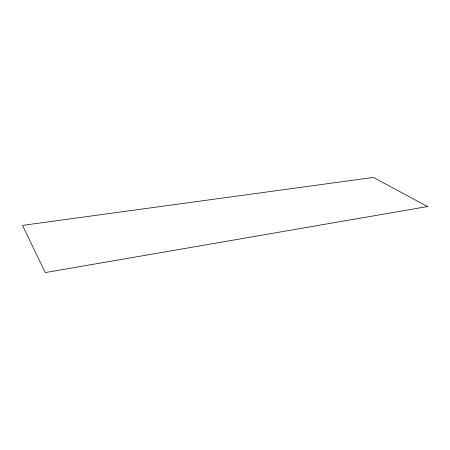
<?xml version="1.0" encoding="UTF-8"?>
<svg xmlns="http://www.w3.org/2000/svg" width="450" height="450" viewBox="0 0 450 450"><rect width="100%" height="100%" fill="white"/><g stroke="black" fill="none" stroke-linecap="round" stroke-linejoin="round"><path stroke-width="0.67" d="M427.5 206.561L45.292 272.582L22.5 225.388L373.427 177.418L427.5 206.561"/></g></svg>
